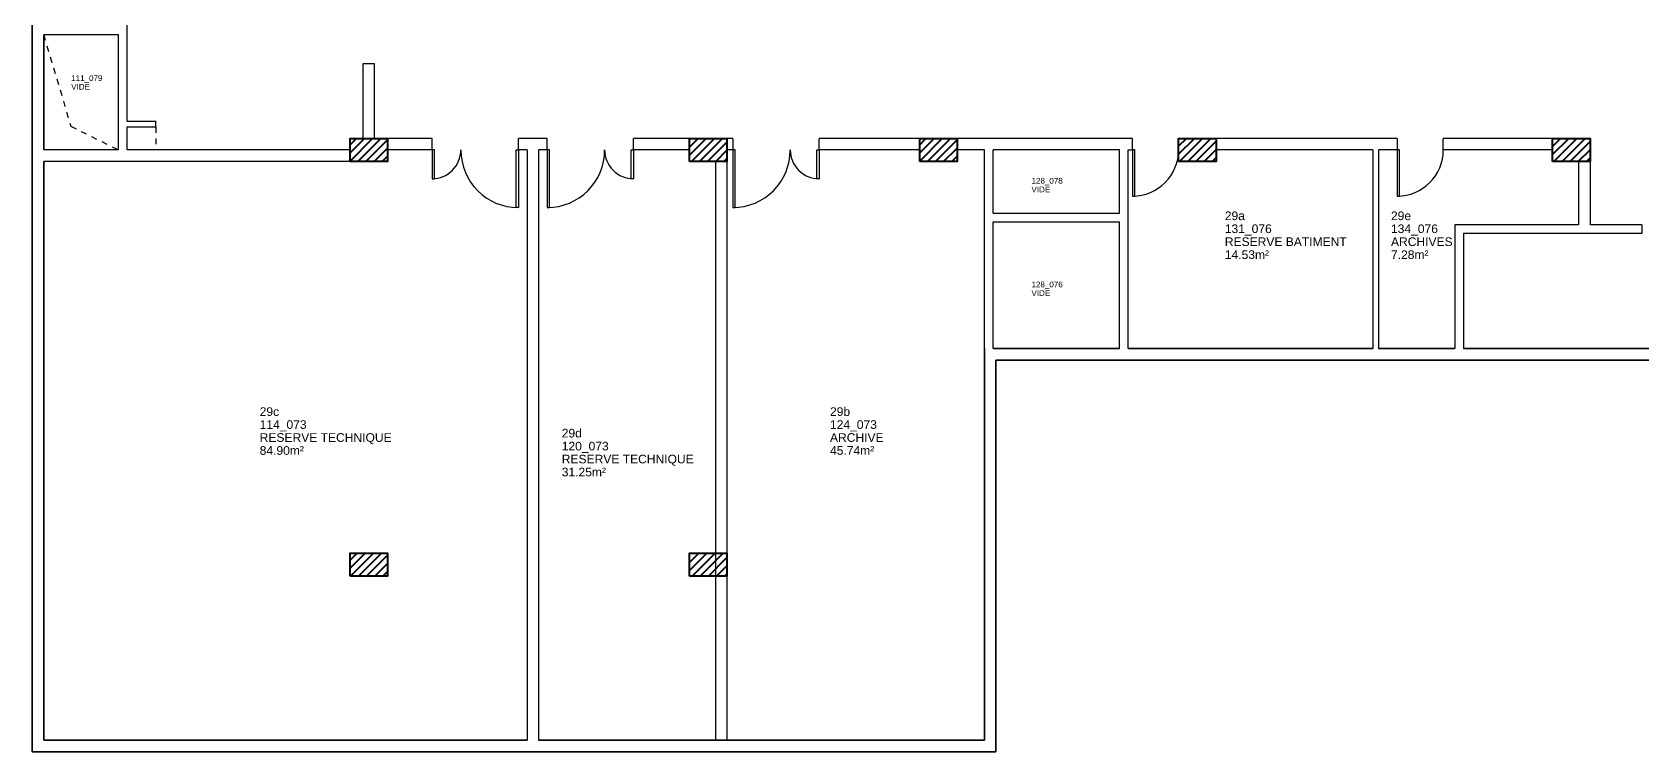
# Model space of a CAD drawing. Header units: metres. Extents: x -8 to 219, y -4 to 118.
# Drawn here: x 109.84 to 137.82, y 67.7 to 80.19 of the extents above; entities that cross this region are included whole.
import ezdxf

# ---------------------------------------------------------------- set-up
doc = ezdxf.new("R2010")
doc.units = ezdxf.units.M
doc.header["$LTSCALE"] = 0.1
doc.header["$MEASUREMENT"] = 0
doc.linetypes.add('CACHÉ', pattern=[0.25, 0.125, -0.125])
doc.linetypes.add('CONTINU', pattern=[0])
doc.layers.get('0').update_dxf_attribs({"linetype": 'CONTINUOUS'})
for name, color, linetype, lineweight in [('003 Murs porteurs', 7, 'CONTINUOUS', 35), ('A_MURS_STRU', 7, 'CONTINU', 40), ('A_PORT', 7, 'CONTINU', 0)]:
    doc.layers.add(name, color=color, linetype=linetype, lineweight=lineweight)
for name, color, linetype in [('005 Portes', 7, 'CONTINUOUS'), ('A_Etiqu_Gaine', 7, 'CONTINUOUS'), ('A_Etiqu_Gaine_ancien', 7, 'CONTINUOUS'), ('A_Etiqu_Gaine_code', 7, 'CONTINUOUS'), ('A_Etiqu_Local', 7, 'CONTINUOUS'), ('A_Etiqu_Local_ancien', 7, 'CONTINUOUS'), ('A_MUR_CLOI', 7, 'CONTINUOUS')]:
    doc.layers.add(name, color=color, linetype=linetype)
doc.styles.add('Attribut', font='arial.ttf')

# ---------------------------------------------------------------- blocks, each defined once
blk = doc.blocks.new('BROCASS-G1')
at = {"layer": '005 Portes', "color": 7, "linetype": 'Continuous'}
blk.add_lwpolyline([(23.973993, 40.049995), (23.973993, 39.249992), (24.013994, 39.249992), (24.013994, 40.049995)], close=True, dxfattribs=at)
at = {"layer": '005 Portes', "color": 3, "linetype": 'Continuous'}
blk.add_arc((23.974001, 40.049995), 0.800999, 270.000001, 0, dxfattribs=at)
blk = doc.blocks.new('BROCASS-G2')
at = {"layer": '005 Portes', "color": 7, "linetype": 'Continuous'}
blk.add_lwpolyline([(9.199766, 40.049995), (9.199766, 39.049988), (9.239775, 39.049988), (9.239775, 40.049995)], close=True, dxfattribs=at)
at = {"layer": '005 Portes', "color": 3, "linetype": 'Continuous'}
blk.add_arc((9.199766, 40.049995), 1, 270.000001, 359.999983, dxfattribs=at)
blk = doc.blocks.new('BROCASS-G3')
at = {"layer": '005 Portes', "color": 7, "linetype": 'Continuous'}
blk.add_lwpolyline([(8.7, 40.049995), (8.7, 39.049988), (8.659991, 39.049988), (8.659991, 40.049995)], close=True, dxfattribs=at)
at = {"layer": '005 Portes', "color": 3, "linetype": 'Continuous'}
blk.add_arc((8.7, 40.049995), 1, 180.000005, 270.000001, dxfattribs=at)
blk = doc.blocks.new('BROCASS-G4')
at = {"layer": '005 Portes', "color": 7, "linetype": 'Continuous'}
blk.add_lwpolyline([(7.199999, 40.049995), (7.199999, 39.549995), (7.24, 39.549995), (7.24, 40.049995)], close=True, dxfattribs=at)
at = {"layer": '005 Portes', "color": 3, "linetype": 'Continuous'}
blk.add_arc((7.199999, 40.049995), 0.5, 270.000001, 0.000005, dxfattribs=at)
blk = doc.blocks.new('BROCASS-G5')
at = {"layer": '005 Portes', "color": 7, "linetype": 'Continuous'}
blk.add_lwpolyline([(12.424999, 40.049995), (12.424999, 39.049988), (12.465007, 39.049988), (12.465007, 40.049995)], close=True, dxfattribs=at)
at = {"layer": '005 Portes', "color": 3, "linetype": 'Continuous'}
blk.add_arc((12.424999, 40.049995), 1, 270.000001, 359.999983, dxfattribs=at)
blk = doc.blocks.new('BROCASS-G6')
at = {"layer": '005 Portes', "color": 7, "linetype": 'Continuous'}
blk.add_lwpolyline([(19.373995, 40.049995), (19.373995, 39.249992), (19.413996, 39.249992), (19.413996, 40.049995)], close=True, dxfattribs=at)
at = {"layer": '005 Portes', "color": 3, "linetype": 'Continuous'}
blk.add_arc((19.374003, 40.049995), 0.800999, 270.000001, 0, dxfattribs=at)
blk = doc.blocks.new('BROCASS-G7')
at = {"layer": '005 Portes', "color": 7, "linetype": 'Continuous'}
blk.add_lwpolyline([(10.699768, 40.049995), (10.699768, 39.549995), (10.659767, 39.549995), (10.659767, 40.049995)], close=True, dxfattribs=at)
at = {"layer": '005 Portes', "color": 3, "linetype": 'Continuous'}
blk.add_arc((10.699768, 40.049995), 0.5, 179.999991, 270.000001, dxfattribs=at)
blk = doc.blocks.new('BROCASS-G8')
at = {"layer": '005 Portes', "color": 7, "linetype": 'Continuous'}
blk.add_lwpolyline([(13.925001, 40.049995), (13.925001, 39.549995), (13.885, 39.549995), (13.885, 40.049995)], close=True, dxfattribs=at)
at = {"layer": '005 Portes', "color": 3, "linetype": 'Continuous'}
blk.add_arc((13.925001, 40.049995), 0.5, 179.999991, 270.000001, dxfattribs=at)
blk = doc.blocks.new('A_Etiqu_Local')
at = {"style": 'Attribut', "flags": 1}
for tag, p in [('CODE_HOPITAL', (-0.446, 1.632)), ('CODE_SITE', (-0.446, 1.407)), ('CODE_BATIMENT', (-0.446, 1.182)), ('CODE_SECTEUR', (-0.446, 0.957)), ('CODE_ETAGE', (-0.446, 0.732)), ('NOM_NORMALISE', (-0.446, -0.843)), ('SECTEUR_ACTIVITE', (-0.446, -1.068)), ('VOLUME', (-0.446, -1.518)), ('SOUS_SECTEUR_ACTIVITE', (-0.446, -1.293)), ('SERVICE', (-0.446, -1.743)), ('CODE_UG', (-0.446, -1.968)), ('CODE_UA', (-0.446, -2.193)), ('CODE_POLE', (-0.446, -2.418)), ('OCCUPANT_EXTERNE', (-0.446, -2.643)), ('DISPONIBILITE', (-0.446, -2.868)), ('ACCES_HANDICAPES', (-0.446, -3.093)), ('NATURE_SOL', (-0.446, -3.318)), ('AMIANTE', (-0.446, -3.768)), ('RISQUE_LABORATOIRE', (-0.446, -3.543))]:
    blk.add_attdef(tag, p, '', height=0.15, dxfattribs=at)
at = {"layer": 'A_Etiqu_Local', "style": 'Attribut'}
for tag, p in [('CODE_PIECE', (-0.446, 0.282)), ('NOM_USAGE', (-0.446, 0.057)), ('SURFACE', (-0.446, -0.168))]:
    blk.add_attdef(tag, p, '', height=0.15, dxfattribs=at)
at = {"layer": 'A_Etiqu_Local_ancien', "style": 'Attribut'}
blk.add_attdef('CODE_PIECE_ANCIEN', (-0.446, 0.507), '', height=0.15, dxfattribs=at)
blk = doc.blocks.new('A_Etiqu_Gaine')
at = {"style": 'Attribut', "flags": 1}
for tag, p in [('CODE_HOPITAL', (-0.432, 0.865)), ('CODE_SITE', (-0.432, 0.715)), ('CODE_BATIMENT', (-0.432, 0.565)), ('CODE_SECTEUR', (-0.432, 0.415)), ('CODE_ETAGE', (-0.432, 0.265)), ('NOM_NORMALISE', (-0.432, -0.335)), ('SECTEUR_ACTIVITE', (-0.432, -0.485)), ('SOUS_SECTEUR_ACTIVITE', (-0.432, -0.635)), ('SURFACE', (-0.432, -0.785)), ('CODE_UG', (-0.432, -0.935)), ('CODE_POLE', (-0.432, -1.085)), ('AMIANTE', (-0.432, -1.235))]:
    blk.add_attdef(tag, p, '', height=0.1, dxfattribs=at)
at = {"layer": 'A_Etiqu_Gaine', "style": 'Attribut'}
blk.add_attdef('NOM_USAGE', (-0.432, -0.185), '', height=0.1, dxfattribs=at)
at = {"layer": 'A_Etiqu_Gaine_ancien', "style": 'Attribut'}
blk.add_attdef('CODE_PIECE_ANCIEN', (-0.432, 0.115), '', height=0.1, dxfattribs=at)
at = {"layer": 'A_Etiqu_Gaine_code', "style": 'Attribut'}
blk.add_attdef('CODE_PIECE', (-0.432, -0.035), '', height=0.1, dxfattribs=at)

msp = doc.modelspace()

# ---------------------------------------------------------------- hatches: boundary and pattern name
at = {"layer": 'A_MURS_STRU', "linetype": 'Continuous'}
h = msp.add_hatch(dxfattribs=at)
h.set_pattern_fill('ANSI31', color=8, scale=0.8, style=0)
h.set_pattern_definition([(45, (109.59121, 38.09947), (-0.07071068, 0.07071068), [])])
h.paths.add_polyline_path([(140.666, 92.349), (140.666, 92.749), (141.316, 92.749), (141.316, 92.349)])
h.paths.add_polyline_path([(136.266, 92.349), (136.266, 92.749), (136.916, 92.749), (136.916, 92.349)])
h.paths.add_polyline_path([(140.666, 85.149), (140.666, 85.549), (141.316, 85.549), (141.316, 85.149)])
h.paths.add_polyline_path([(136.266, 85.149), (136.266, 85.549), (136.916, 85.549), (136.916, 85.149)])
h.paths.add_polyline_path([(125.266, 92.349), (125.266, 92.749), (125.916, 92.749), (125.916, 92.349)])
h.paths.add_polyline_path([(120.066, 92.349), (120.066, 92.749), (120.716, 92.749), (120.716, 92.349)])
h.paths.add_polyline_path([(129.766, 92.349), (129.766, 92.749), (130.416, 92.749), (130.416, 92.349)])
h.paths.add_polyline_path([(125.266, 85.149), (125.266, 85.549), (125.916, 85.549), (125.916, 85.149)])
h.paths.add_polyline_path([(120.066, 85.149), (120.066, 85.549), (120.716, 85.549), (120.716, 85.149)])
h.paths.add_polyline_path([(129.766, 85.149), (129.766, 85.549), (130.416, 85.549), (130.416, 85.149)])
h.paths.add_polyline_path([(115.366, 96.949), (115.366, 97.349), (116.016, 97.349), (116.016, 96.949)])
h.paths.add_polyline_path([(115.366, 92.349), (115.366, 92.749), (116.016, 92.749), (116.016, 92.349)])
h.paths.add_polyline_path([(115.366, 85.149), (115.366, 85.549), (116.016, 85.549), (116.016, 85.149)])
h.paths.add_polyline_path([(139.266, 77.949), (139.266, 78.349), (139.916, 78.349), (139.916, 77.949)])
h.paths.add_polyline_path([(136.266, 77.949), (136.266, 78.349), (136.916, 78.349), (136.916, 77.949)])
h.paths.add_polyline_path([(125.266, 77.949), (125.266, 78.349), (125.916, 78.349), (125.916, 77.949)])
h.paths.add_polyline_path([(121.266, 77.949), (121.266, 78.349), (121.916, 78.349), (121.916, 77.949)])
h.paths.add_polyline_path([(129.766, 77.949), (129.766, 78.349), (130.416, 78.349), (130.416, 77.949)])
h.paths.add_polyline_path([(121.266, 70.749), (121.266, 71.149), (121.916, 71.149), (121.916, 70.749)])
h.paths.add_polyline_path([(115.366, 77.949), (115.366, 78.349), (116.016, 78.349), (116.016, 77.949)])
h.paths.add_polyline_path([(115.366, 70.749), (115.366, 71.149), (116.016, 71.149), (116.016, 70.749)])

# ---------------------------------------------------------------- linework, layer by layer
at = {"layer": '003 Murs porteurs', "color": 8, "linetype": 'Continuous'}
for p, q in [((109.841, 99.201), (109.841, 67.699)), ((110.041, 80.149), (110.041, 78.149)), ((110.041, 77.949), (110.041, 67.899)), ((126.391, 74.699), (126.391, 67.899)), ((128.741, 74.699), (126.541, 74.699)), ((133.14, 74.699), (128.891, 74.699)), ((134.566, 74.699), (133.24, 74.699)), ((144.716, 74.699), (134.716, 74.699)), ((144.916, 74.499), (126.591, 74.499)), ((126.591, 67.699), (126.591, 74.499)), ((110.041, 67.899), (118.441, 67.899)), ((118.641, 67.899), (126.391, 67.899)), ((109.841, 67.699), (126.591, 67.699))]:
    msp.add_line(p, q, dxfattribs=at)
at = {"layer": 'A_MUR_CLOI', "color": 8, "linetype": 'Continuous'}
for p, q in [((111.492, 78.649), (111.492, 83.099)), ((111.342, 80.149), (110.041, 80.149)), ((111.342, 78.149), (111.342, 80.149)), ((115.591, 78.349), (115.591, 79.649)), ((115.591, 79.649), (115.791, 79.649)), ((115.791, 78.349), (115.791, 79.649)), ((111.492, 78.649), (111.992, 78.649)), ((111.992, 78.549), (111.992, 78.649)), ((111.492, 78.149), (111.492, 78.549)), ((111.492, 78.549), (111.992, 78.549)), ((116.791, 78.349), (116.016, 78.349)), ((116.791, 78.149), (116.791, 78.349)), ((118.791, 78.349), (118.291, 78.349)), ((118.291, 78.149), (118.291, 78.349)), ((118.791, 78.149), (118.791, 78.349)), ((120.291, 78.149), (120.291, 78.349)), ((121.266, 78.349), (120.291, 78.349)), ((122.016, 78.349), (121.916, 78.349)), ((122.016, 78.349), (122.016, 78.149)), ((123.516, 78.149), (123.516, 78.349)), ((125.266, 78.349), (123.516, 78.349)), ((128.965, 78.349), (125.916, 78.349)), ((128.965, 78.149), (128.965, 78.349)), ((133.565, 78.349), (130.416, 78.349)), ((133.565, 78.349), (133.565, 78.149)), ((134.366, 78.149), (134.366, 78.349)), ((136.266, 78.349), (134.366, 78.349)), ((111.342, 78.149), (110.041, 78.149)), ((115.366, 78.149), (111.492, 78.149)), ((116.791, 78.149), (116.016, 78.149)), ((118.441, 78.149), (118.291, 78.149)), ((118.441, 78.149), (118.441, 67.899)), ((118.641, 78.149), (118.641, 67.899)), ((118.791, 78.149), (118.641, 78.149)), ((121.266, 78.149), (120.291, 78.149)), ((122.016, 78.149), (121.916, 78.149)), ((125.266, 78.149), (123.516, 78.149)), ((126.391, 78.149), (125.916, 78.149)), ((126.391, 74.699), (126.391, 78.149)), ((126.541, 77.049), (126.541, 78.149)), ((128.741, 78.149), (126.541, 78.149)), ((128.741, 77.049), (128.741, 78.149)), ((128.891, 74.699), (128.891, 78.149)), ((128.891, 78.149), (128.965, 78.149)), ((133.14, 78.149), (130.416, 78.149)), ((133.14, 78.149), (133.14, 74.699)), ((133.24, 78.149), (133.24, 74.699)), ((133.565, 78.149), (133.24, 78.149)), ((136.266, 78.149), (134.366, 78.149)), ((115.366, 77.949), (110.041, 77.949)), ((121.716, 77.949), (121.716, 67.899)), ((121.916, 77.949), (121.916, 67.899)), ((136.716, 77.949), (136.716, 76.85)), ((136.916, 77.949), (136.916, 76.85)), ((126.541, 77.049), (128.741, 77.049)), ((126.541, 74.699), (126.541, 76.899)), ((126.541, 76.899), (128.741, 76.899)), ((128.741, 74.699), (128.741, 76.899)), ((134.566, 76.85), (134.566, 74.699)), ((136.716, 76.85), (134.566, 76.85)), ((134.716, 76.7), (134.716, 74.699)), ((137.816, 76.7), (134.716, 76.7)), ((137.816, 76.85), (136.916, 76.85)), ((137.816, 76.85), (137.816, 76.7))]:
    msp.add_line(p, q, dxfattribs=at)
at = {"layer": 'A_MUR_CLOI', "color": 8, "linetype": 'CACHÉ'}
for p, q in [((110.041, 80.149), (110.513, 78.56)), ((110.513, 78.56), (111.342, 78.149)), ((111.992, 78.549), (111.992, 78.149))]:
    msp.add_line(p, q, dxfattribs=at)
at = {"layer": 'A_MURS_STRU', "color": 8, "linetype": 'Continuous'}
for points in [[(115.366, 77.949), (115.366, 78.349), (116.016, 78.349), (116.016, 77.949)], [(121.266, 77.949), (121.266, 78.349), (121.916, 78.349), (121.916, 77.949)], [(125.266, 77.949), (125.266, 78.349), (125.916, 78.349), (125.916, 77.949)], [(129.766, 77.949), (129.766, 78.349), (130.416, 78.349), (130.416, 77.949)], [(136.266, 77.949), (136.266, 78.349), (136.916, 78.349), (136.916, 77.949)], [(115.366, 70.749), (115.366, 71.149), (116.016, 71.149), (116.016, 70.749)], [(121.266, 70.749), (121.266, 71.149), (121.916, 71.149), (121.916, 70.749)]]:
    msp.add_lwpolyline(points, close=True, dxfattribs=at)

# ---------------------------------------------------------------- block references
at = {"layer": 'A_Etiqu_Gaine', "color": 8}
for p, values in [((110.951, 79.381), {'CODE_PIECE': '111_079', 'NOM_USAGE': 'VIDE'}), ((127.641, 77.599), {'CODE_PIECE': '128_078', 'NOM_USAGE': 'VIDE'}), ((127.641, 75.799), {'CODE_PIECE': '128_076', 'NOM_USAGE': 'VIDE'})]:
    msp.add_blockref('A_Etiqu_Gaine', p, dxfattribs=at).add_auto_attribs(values)
at = {"layer": 'A_Etiqu_Local', "color": 8}
ref = msp.add_blockref('A_Etiqu_Local', (131.016, 76.424), dxfattribs=at)
ref.add_attrib('CODE_PIECE', '131_076', (130.569, 76.706), dxfattribs={"height": 0.15, "style": 'Attribut'})
ref.add_attrib('CODE_PIECE_ANCIEN', '29a', (130.569, 76.931), dxfattribs={"layer": 'A_Etiqu_Local_ancien', "height": 0.15, "style": 'Attribut'})
ref.add_attrib('NOM_USAGE', 'RESERVE BATIMENT', (130.569, 76.481), dxfattribs={"height": 0.15, "style": 'Attribut'})
ref.add_attrib('SURFACE', '14.53m²', (130.569, 76.256), dxfattribs={"height": 0.15, "style": 'Attribut'})
ref = msp.add_blockref('A_Etiqu_Local', (133.903, 76.424), dxfattribs=at)
ref.add_attrib('CODE_PIECE', '134_076', (133.457, 76.706), dxfattribs={"height": 0.15, "style": 'Attribut'})
ref.add_attrib('CODE_PIECE_ANCIEN', '29e', (133.457, 76.931), dxfattribs={"layer": 'A_Etiqu_Local_ancien', "height": 0.15, "style": 'Attribut'})
ref.add_attrib('NOM_USAGE', 'ARCHIVES', (133.457, 76.481), dxfattribs={"height": 0.15, "style": 'Attribut'})
ref.add_attrib('SURFACE', '7.28m²', (133.457, 76.256), dxfattribs={"height": 0.15, "style": 'Attribut'})
ref = msp.add_blockref('A_Etiqu_Local', (114.241, 73.024), dxfattribs=at)
ref.add_attrib('CODE_PIECE', '114_073', (113.795, 73.306), dxfattribs={"height": 0.15, "style": 'Attribut'})
ref.add_attrib('CODE_PIECE_ANCIEN', '29c', (113.795, 73.531), dxfattribs={"layer": 'A_Etiqu_Local_ancien', "height": 0.15, "style": 'Attribut'})
ref.add_attrib('NOM_USAGE', 'RESERVE TECHNIQUE', (113.795, 73.081), dxfattribs={"height": 0.15, "style": 'Attribut'})
ref.add_attrib('SURFACE', '84.90m²', (113.795, 72.856), dxfattribs={"height": 0.15, "style": 'Attribut'})
ref = msp.add_blockref('A_Etiqu_Local', (124.154, 73.024), dxfattribs=at)
ref.add_attrib('CODE_PIECE', '124_073', (123.707, 73.306), dxfattribs={"height": 0.15, "style": 'Attribut'})
ref.add_attrib('CODE_PIECE_ANCIEN', '29b', (123.707, 73.531), dxfattribs={"layer": 'A_Etiqu_Local_ancien', "height": 0.15, "style": 'Attribut'})
ref.add_attrib('NOM_USAGE', 'ARCHIVE', (123.707, 73.081), dxfattribs={"height": 0.15, "style": 'Attribut'})
ref.add_attrib('SURFACE', '45.74m²', (123.707, 72.856), dxfattribs={"height": 0.15, "style": 'Attribut'})
ref = msp.add_blockref('A_Etiqu_Local', (119.491, 72.65), dxfattribs=at)
ref.add_attrib('CODE_PIECE', '120_073', (119.045, 72.932), dxfattribs={"height": 0.15, "style": 'Attribut'})
ref.add_attrib('CODE_PIECE_ANCIEN', '29d', (119.045, 73.157), dxfattribs={"layer": 'A_Etiqu_Local_ancien', "height": 0.15, "style": 'Attribut'})
ref.add_attrib('NOM_USAGE', 'RESERVE TECHNIQUE', (119.045, 72.707), dxfattribs={"height": 0.15, "style": 'Attribut'})
ref.add_attrib('SURFACE', '31.25m²', (119.045, 72.482), dxfattribs={"height": 0.15, "style": 'Attribut'})
at = {"layer": 'A_PORT', "color": 8, "linetype": 'Continuous'}
for name in ['BROCASS-G4', 'BROCASS-G3', 'BROCASS-G2', 'BROCASS-G7', 'BROCASS-G5', 'BROCASS-G8', 'BROCASS-G6', 'BROCASS-G1']:
    msp.add_blockref(name, (109.591, 38.099), dxfattribs=at)

doc.saveas('drawing.dxf')
